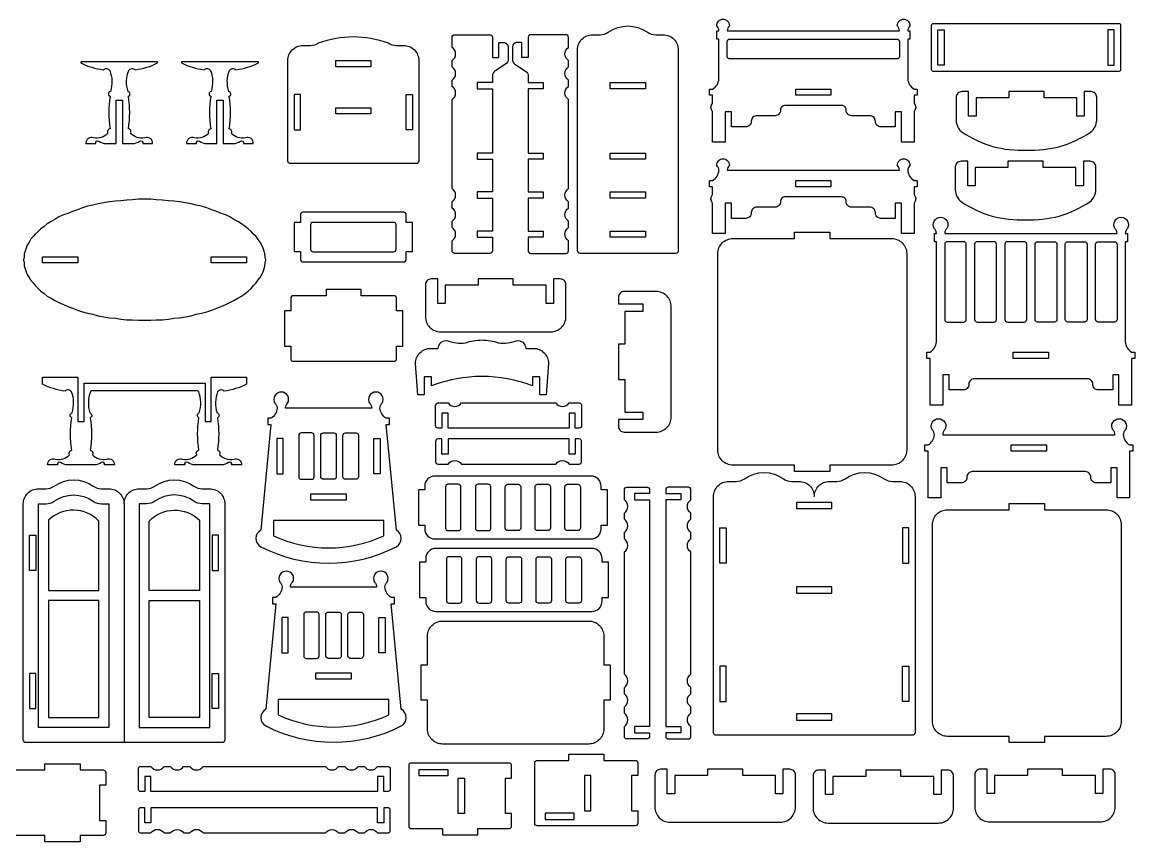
# Model space of a CAD drawing. Extents: x 2719 to 6782, y -345 to 2211.
# Drawn here: x 4658 to 6778, y -331 to 1232 of the extents above; entities that cross this region are included whole.
import ezdxf

# ---------------------------------------------------------------- set-up
doc = ezdxf.new("R2010")
doc.units = 0
doc.header["$MEASUREMENT"] = 0
doc.layers.add('LAYER1', color=18, linetype='CONTINUOUS')

msp = doc.modelspace()

# ---------------------------------------------------------------- linework, layer by layer
at = {"layer": 'LAYER1'}
for points in [[(6357.4, 1003.4), (6333.4, 1003.4), (6333.4, 1061.1), (6321.4, 1061.1), (6321.4, 1032.2), (6293.9, 1032.2, -0.414214), (6283.6, 1042.6), (6283.6, 1043.2, 0.414214), (6273.2, 1053.6), (6238.2, 1053.6, -0.414214), (6227.9, 1063.9), (6227.9, 1065.2, 0.414214), (6220.1, 1073), (6110.7, 1073, 0.00001), (6110.7, 1073, 0.414202), (6102.9, 1065.2), (6102.9, 1063.9, -0.414214), (6092.6, 1053.6), (6057.6, 1053.6, 0.414214), (6047.2, 1043.2), (6047.2, 1042.6, -0.414214), (6036.9, 1032.2), (6009.4, 1032.2), (6009.4, 1061.1), (5997.4, 1061.1), (5997.4, 1003.4), (5973.4, 1003.4), (5973.4, 1061.2, -0.376209), (5973.4, 1077.8), (5973.4, 1092.4), (5967.4, 1092.4), (5967.4, 1104.4), (5973.4, 1104.4, 0.250451), (5985.4, 1123.8), (5985.4, 1199.7), (5981.6, 1199.7), (5981.6, 1215.5), (5985.4, 1215.5, 0.204981), (5981.3, 1225, -0.427943), (5993.3, 1237.6, -0.427943), (6005.3, 1225, 0.204981), (6001.3, 1215.5), (6329.5, 1215.5, 0.204981), (6325.5, 1225, -0.427943), (6337.5, 1237.6, -0.427943), (6349.5, 1225, 0.204981), (6345.4, 1215.5), (6349.2, 1215.5), (6349.2, 1199.7), (6345.4, 1199.7), (6345.4, 1123.8, 0.250451), (6357.4, 1104.4), (6363.4, 1104.4), (6363.4, 1092.4), (6357.4, 1092.4), (6357.4, 1077.8, -0.376209), (6357.4, 1061.2)], [(5720.7, 791.1, -0.414214), (5715.9, 795.9), (5715.9, 1179, -0.414214), (5744.7, 1207.8), (5758.9, 1207.8, 0.155074), (5774.6, 1212.8, -0.31779), (5849.1, 1212.8, 0.155074), (5864.9, 1207.8), (5879.1, 1207.8, -0.414214), (5907.9, 1179), (5907.9, 795.9, -0.414214), (5903.1, 791.1)], [(6750.8, 1226.4), (6750.8, 1141, -0.414214), (6747.9, 1138.1), (6393.7, 1138.1, -0.414214), (6390.8, 1141), (6390.8, 1226.4, -0.414214), (6393.7, 1229.3), (6747.9, 1229.3, -0.414214)], [(5168.6, 962.2, -0.414214), (5163.8, 967), (5163.8, 1158.6, -0.414214), (5192.6, 1187.4), (5206.8, 1187.4, 0.155074), (5222.5, 1192.4, -0.179264), (5354.7, 1192.4, 0.155074), (5370.4, 1187.4), (5384.6, 1187.4, -0.414214), (5413.4, 1158.6), (5413.4, 967, -0.414214), (5408.6, 962.2)], [(5553.7, 982.4), (5524.9, 982.4), (5524.9, 970.4), (5553.7, 970.4), (5553.7, 908.1), (5524.9, 908.1), (5524.9, 896.1), (5553.7, 896.1), (5553.7, 833.7), (5524.9, 833.7), (5524.9, 821.7), (5553.7, 821.7), (5553.7, 795.9, -0.414214), (5548.9, 791.1), (5481.7, 791.1, -0.414214), (5476.9, 795.9), (5476.9, 815.1, 0.531486), (5476.9, 840.3), (5476.9, 852.3, 0.531486), (5476.9, 877.5), (5476.9, 889.5, 0.531486), (5476.9, 914.6), (5476.9, 1037.7), (5476.9, 1049.7), (5476.9, 1084.3, 0.531486), (5476.9, 1109.5), (5476.9, 1121.5, 0.531486), (5476.9, 1146.7), (5476.9, 1158.7, 0.531486), (5476.9, 1183.8), (5476.9, 1203, -0.414214), (5481.7, 1207.8), (5548.9, 1207.8, -0.414214), (5553.7, 1203), (5553.7, 1164.6), (5565.7, 1164.6), (5565.7, 1193.4), (5574.1, 1193.4, -0.414214), (5583.7, 1183.8), (5583.7, 1160.2, -0.251107), (5579.5, 1152.2), (5558, 1137.9, 0.251107), (5553.7, 1129.9), (5553.7, 1117), (5524.9, 1117), (5524.9, 1105), (5553.7, 1105)], [(5621.9, 982.4), (5650.7, 982.4), (5650.7, 970.4), (5621.9, 970.4), (5621.9, 908.1), (5650.7, 908.1), (5650.7, 896.1), (5621.9, 896.1), (5621.9, 833.7), (5650.7, 833.7), (5650.7, 821.7), (5621.9, 821.7), (5621.9, 795.9, 0.414214), (5626.7, 791.1), (5693.9, 791.1, 0.414214), (5698.7, 795.9), (5698.7, 815.1, -0.531486), (5698.7, 840.3), (5698.7, 852.3, -0.531486), (5698.7, 877.5), (5698.7, 889.5, -0.531486), (5698.7, 914.6), (5698.7, 1037.7), (5698.7, 1049.7), (5698.7, 1084.3, -0.531486), (5698.7, 1109.5), (5698.7, 1121.5, -0.531486), (5698.7, 1146.7), (5698.7, 1158.7, -0.531486), (5698.7, 1183.8), (5698.7, 1203, 0.414214), (5693.9, 1207.8), (5626.7, 1207.8, 0.414214), (5621.9, 1203), (5621.9, 1164.6), (5609.9, 1164.6), (5609.9, 1193.4), (5601.5, 1193.4, 0.414214), (5591.9, 1183.8), (5591.9, 1160.2, 0.251107), (5596.1, 1152.2), (5617.6, 1137.9, -0.251107), (5621.9, 1129.9), (5621.9, 1117), (5650.7, 1117), (5650.7, 1105), (5621.9, 1105)], [(6329.6, 1166.5, -0.414214), (6324.8, 1161.7), (6006, 1161.7, -0.414214), (6001.2, 1166.5), (6001.2, 1194.9, -0.414214), (6006, 1199.7), (6324.8, 1199.7, -0.414214), (6329.6, 1194.9)], [(4915.6, 1154.1), (4915.6, 1156.1), (4769.2, 1156.1), (4769.2, 1154.1, 0.082494), (4812, 1141.2, -0.480983), (4824.4, 1139.8, -0.169376), (4825.5, 1099.7, 0.755968), (4824.9, 1090.5, 0.0823), (4824.9, 1028.7, 0.497317), (4820.6, 1019.4, -0.242348), (4793.7, 1011.1, 0.570657), (4778.8, 1000.5), (4797.7, 1000.5, -0.75881), (4803.4, 1005, 0.158853), (4817.2, 1000.5), (4836.4, 1000.5), (4836.4, 1083.3), (4848.4, 1083.3), (4848.4, 1000.5), (4867.6, 1000.5, 0.158853), (4881.4, 1005, -0.75881), (4887.1, 1000.5), (4906, 1000.5, 0.570657), (4891.1, 1011.1, -0.242348), (4864.2, 1019.4, 0.497317), (4859.9, 1028.7, 0.0823), (4859.9, 1090.5, 0.755968), (4859.3, 1099.7, -0.169376), (4860.4, 1139.8, -0.480983), (4872.8, 1141.2, 0.082494)], [(5107.6, 1154.1), (5107.6, 1156.1), (4961.2, 1156.1), (4961.2, 1154.1, 0.082494), (5004, 1141.2, -0.480983), (5016.4, 1139.8, -0.169376), (5017.5, 1099.7, 0.755968), (5016.9, 1090.5, 0.0823), (5016.9, 1028.7, 0.497317), (5012.6, 1019.4, -0.242348), (4985.7, 1011.1, 0.570657), (4970.8, 1000.5), (4989.7, 1000.5, -0.75881), (4995.4, 1005, 0.158853), (5009.2, 1000.5), (5028.4, 1000.5), (5028.4, 1083.3), (5040.4, 1083.3), (5040.4, 1000.5), (5059.6, 1000.5, 0.158853), (5073.4, 1005, -0.75881), (5079.1, 1000.5), (5098, 1000.5, 0.570657), (5083.1, 1011.1, -0.242348), (5056.2, 1019.4, 0.497317), (5051.9, 1028.7, 0.0823), (5051.9, 1090.5, 0.755968), (5051.3, 1099.7, -0.169376), (5052.4, 1139.8, -0.480983), (5064.8, 1141.2, 0.082494)], [(6571.6, 1099.5), (6538, 1099.5), (6538, 1087.5), (6475.6, 1087.5), (6475.6, 1052.8), (6461.4, 1052.8), (6461.4, 1099.5), (6448.5, 1099.5, 0.414214), (6437.6, 1088.6), (6437.6, 1045.3, 0.236915), (6449.2, 1022.2, 0.163875), (6571.6, 988.1, 0.163875), (6693.9, 1022.2, 0.236915), (6705.5, 1045.3), (6705.5, 1088.6, 0.414214), (6694.6, 1099.5), (6681.7, 1099.5), (6681.7, 1052.8), (6667.6, 1052.8), (6667.6, 1087.5), (6605.2, 1087.5), (6605.2, 1099.5)], [(6345.4, 949.4, 0.250451), (6357.4, 930), (6363.4, 930), (6363.4, 918), (6357.4, 918), (6357.4, 903.4, -0.376209), (6357.4, 886.8), (6357.4, 829), (6333.4, 829), (6333.4, 886.7), (6321.4, 886.7), (6321.4, 857.8), (6293.9, 857.8, -0.414214), (6283.6, 868.2), (6283.6, 868.8, 0.414214), (6273.2, 879.2), (6238.2, 879.2, -0.414214), (6227.9, 889.5), (6227.9, 890.8, 0.414214), (6220.1, 898.6), (6110.7, 898.6, 0.00001), (6110.7, 898.6, 0.414202), (6102.9, 890.8), (6102.9, 889.5, -0.414214), (6092.6, 879.2), (6057.6, 879.2, 0.414214), (6047.2, 868.8), (6047.2, 868.2, -0.414214), (6036.9, 857.8), (6009.4, 857.8), (6009.4, 886.7), (5997.4, 886.7), (5997.4, 829), (5973.4, 829), (5973.4, 886.8, -0.376209), (5973.4, 903.4), (5973.4, 918), (5967.4, 918), (5967.4, 930), (5973.4, 930, 0.250451), (5985.4, 949.4, 0.204981), (5981.3, 958.9, -0.427943), (5993.3, 971.5, -0.427943), (6005.3, 958.9, 0.204981), (6001.3, 949.4), (6329.5, 949.4, 0.204981), (6325.5, 958.9, -0.427943), (6337.5, 971.5, -0.427943), (6349.5, 958.9, 0.204981)], [(6570, 966.7), (6536.4, 966.7), (6536.4, 954.7), (6474, 954.7), (6474, 919.9), (6459.8, 919.9), (6459.8, 966.7), (6446.9, 966.7, 0.414214), (6436, 955.8), (6436, 912.4, 0.236915), (6447.6, 889.4, 0.163875), (6570, 855.3, 0.163875), (6692.3, 889.4, 0.236915), (6703.9, 912.4), (6703.9, 955.8, 0.414214), (6693, 966.7), (6680.1, 966.7), (6680.1, 919.9), (6666, 919.9), (6666, 954.7), (6603.6, 954.7), (6603.6, 966.7)], [(5401.4, 794.5), (5401.4, 849.7), (5389.4, 849.7), (5389.4, 864.6, 0.414214), (5384.6, 869.4), (5192.6, 869.4, 0.414214), (5187.8, 864.6), (5187.8, 849.7), (5175.8, 849.7), (5175.8, 794.5), (5187.8, 794.5), (5187.8, 779.7, 0.414214), (5192.6, 774.9), (5384.6, 774.9, 0.414214), (5389.4, 779.7), (5389.4, 794.5)], [(5207, 845.4), (5207, 798.9, 0.414214), (5211.8, 794.1), (5365.4, 794.1, 0.414214), (5370.2, 798.9), (5370.2, 845.4, 0.414214), (5365.4, 850.2), (5211.8, 850.2, 0.414214)], [(6472.2, 552, 0.414214), (6461.9, 541.7), (6461.9, 541, -0.414214), (6451.5, 530.7), (6424, 530.7), (6424, 559.5), (6412, 559.5), (6412, 501.8), (6388, 501.8), (6388, 576.2), (6388, 590.8), (6382, 590.8), (6382, 602.8), (6388, 602.8, 0.250451), (6400, 622.3), (6400, 813.3), (6396.2, 813.3), (6396.2, 829.2), (6400, 829.2, 0.204981), (6396, 838.7, -0.583258), (6408, 859.9, -0.583258), (6420, 838.7, 0.204981), (6415.9, 829.2), (6744.2, 829.2, 0.204981), (6740.1, 838.7, -0.583258), (6752.1, 859.9, -0.583258), (6764.1, 838.7, 0.204981), (6760, 829.2), (6763.9, 829.2), (6763.9, 813.3), (6760, 813.3), (6760, 622.3, 0.250451), (6772, 602.8), (6778, 602.8), (6778, 590.8), (6772, 590.8), (6772, 576.2), (6772, 501.8), (6748, 501.8), (6748, 559.5), (6736, 559.5), (6736, 530.7), (6708.6, 530.7, -0.414214), (6698.2, 541), (6698.2, 541.7, 0.414214), (6687.9, 552)], [(6012.1, 387.4, -0.414214), (5983.3, 416.2), (5983.3, 790.6, -0.414214), (6012.1, 819.4), (6129.7, 819.4), (6129.7, 831.4), (6196.9, 831.4), (6196.9, 819.4), (6314.5, 819.4, -0.414214), (6343.3, 790.6), (6343.3, 416.2, -0.414214), (6314.5, 387.4), (6196.9, 387.4), (6196.9, 375.4), (6129.7, 375.4), (6129.7, 387.4)], [(6415.9, 665, 0.414214), (6420.7, 660.2), (6452.1, 660.2, 0.414214), (6456.9, 665), (6456.9, 808.5, 0.414214), (6452.1, 813.3), (6420.7, 813.3, 0.414214), (6415.9, 808.5)], [(6514.5, 808.5, 0.414214), (6509.7, 813.3), (6477.6, 813.3, 0.414214), (6472.8, 808.5), (6472.8, 665, 0.414214), (6477.6, 660.2), (6509.7, 660.2, 0.414214), (6514.5, 665)], [(6572.1, 665), (6572.1, 808.5, 0.414214), (6567.3, 813.3), (6535.2, 813.3, 0.414214), (6530.4, 808.5), (6530.4, 665, 0.414214), (6535.2, 660.2), (6567.3, 660.2, 0.414214)], [(6588, 665), (6588, 808.5, -0.414214), (6592.8, 813.3), (6624.9, 813.3, -0.414214), (6629.7, 808.5), (6629.7, 665, -0.414214), (6624.9, 660.2), (6592.8, 660.2, -0.414214)], [(6645.6, 808.5, -0.414214), (6650.4, 813.3), (6682.5, 813.3, -0.414214), (6687.3, 808.5), (6687.3, 665, -0.414214), (6682.5, 660.2), (6650.4, 660.2, -0.414214), (6645.6, 665)], [(6744.2, 665, -0.414214), (6739.4, 660.2), (6708, 660.2, -0.414214), (6703.2, 665), (6703.2, 808.5, -0.414214), (6708, 813.3), (6739.4, 813.3, -0.414214), (6744.2, 808.5)], [(5693.9, 731.5, 0.414214), (5683, 742.4), (5670.1, 742.4), (5670.1, 695.7), (5655.9, 695.7), (5655.9, 730.4), (5593.5, 730.4), (5593.5, 742.4), (5559.9, 742.4), (5526.3, 742.4), (5526.3, 730.4), (5463.9, 730.4), (5463.9, 695.7), (5449.7, 695.7), (5449.7, 742.4), (5436.9, 742.4, 0.414214), (5426, 731.5), (5426, 670.4, 0.414214), (5454.8, 641.6), (5665.1, 641.6, 0.414214), (5693.9, 670.4)], [(5236.6, 710.2), (5174.2, 710.2, 0.414214), (5169.4, 705.4), (5169.4, 681.4), (5157.4, 681.4), (5157.4, 614.2), (5169.4, 614.2), (5169.4, 590.2, 0.414214), (5174.2, 585.4), (5366.2, 585.4, 0.414214), (5371, 590.2), (5371, 614.2), (5383, 614.2), (5383, 681.4), (5371, 681.4), (5371, 705.4, 0.414214), (5366.2, 710.2), (5303.8, 710.2), (5303.8, 722.2), (5236.6, 722.2)], [(5804.7, 718.3, 0.414214), (5793.8, 707.4), (5793.8, 694.6), (5840.5, 694.6), (5840.5, 680.4), (5805.8, 680.4), (5805.8, 618), (5793.8, 618), (5793.8, 584.4), (5793.8, 550.8), (5805.8, 550.8), (5805.8, 488.4), (5840.5, 488.4), (5840.5, 474.2), (5793.8, 474.2), (5793.8, 461.3, 0.414214), (5804.7, 450.4), (5865.8, 450.4, 0.414214), (5894.6, 479.2), (5894.6, 689.5, 0.414214), (5865.8, 718.3)], [(5617.1, 610), (5631.8, 610, -0.414214), (5660.6, 581.2), (5655.9, 521.2), (5644, 521.2), (5644, 555.9), (5629.8, 555.9), (5629.8, 538.6, 0.18644), (5437.8, 538.6), (5437.8, 555.9), (5423.6, 555.9), (5423.6, 521.2), (5411.7, 521.2), (5407.1, 581.2, -0.414214), (5435.9, 610), (5450.5, 610, -0.480696), (5468.5, 624.4, 0.114725), (5502.2, 620.3, -0.088383), (5533.8, 626, -0.088383), (5565.4, 620.3, 0.114725), (5599.1, 624.4, -0.480696)], [(4992.3, 529), (4789.1, 529, 0.076649), (4787.5, 527.2, 0.169376), (4786.4, 487, -0.755968), (4787, 477.8, -0.0823), (4787, 416, -0.497317), (4791.3, 406.7, 0.242348), (4818.2, 398.5, -0.570657), (4833.1, 387.9), (4814.2, 387.9, 0.75881), (4808.5, 392.4, -0.158853), (4794.7, 387.9), (4744.3, 387.9, -0.158853), (4730.5, 392.4, 0.75881), (4724.9, 387.9), (4705.9, 387.9, -0.570657), (4720.8, 398.5, 0.242348), (4747.7, 406.7, -0.497317), (4752, 416, -0.0823), (4752, 477.8, -0.755968), (4752.6, 487, 0.169376), (4751.5, 527.2, 0.480983), (4739.1, 528.5, -0.082494), (4696.3, 541.5), (4696.3, 555.4), (4763.5, 555.4), (4763.5, 470.7), (4775.5, 470.7), (4775.5, 543.4), (5005.9, 543.4), (5005.9, 470.7), (5017.9, 470.7), (5017.9, 555.4), (5085.1, 555.4), (5085.1, 541.5, -0.082494), (5042.3, 528.5, 0.480983), (5029.9, 527.2, 0.169376), (5028.8, 487, -0.755968), (5029.4, 477.8, -0.0823), (5029.4, 416, -0.497317), (5033.7, 406.7, 0.242348), (5060.6, 398.5, -0.570657), (5075.5, 387.9), (5056.6, 387.9, 0.75881), (5050.9, 392.4, -0.158853), (5037.1, 387.9), (4986.7, 387.9, -0.158853), (4972.9, 392.4, 0.75881), (4967.3, 387.9), (4948.3, 387.9, -0.570657), (4963.2, 398.5, 0.242348), (4990.1, 406.7, -0.497317), (4994.4, 416, -0.0823), (4994.4, 477.8, -0.755968), (4995, 487, 0.169376), (4993.9, 527.2, 0.076649)], [(5370.6, 263.5), (5351.4, 464.7), (5357.4, 464.7), (5357.4, 476.7), (5351.4, 476.7, -0.250451), (5339.4, 496.1, -0.204981), (5343.5, 505.6, 0.583258), (5331.5, 526.8, 0.583258), (5319.5, 505.6, -0.204981), (5323.6, 496.1), (5159.2, 496.1, -0.204981), (5163.3, 505.6, 0.583258), (5151.3, 526.8, 0.583258), (5139.3, 505.6, -0.204981), (5143.4, 496.1, -0.250451), (5131.4, 476.7), (5125.4, 476.7), (5125.4, 464.7), (5131.4, 464.7), (5112.2, 263.5, 0.573919), (5112.2, 231.6, 0.239558), (5370.6, 231.6, 0.573919)], [(5674.5, 505.9, 0.531486), (5699.7, 505.9), (5718.9, 505.9, -0.414214), (5723.7, 501.1), (5723.7, 462.7, -0.414214), (5718.9, 457.9), (5711.7, 457.9), (5711.7, 486.7), (5699.7, 486.7), (5699.7, 457.9), (5469.3, 457.9), (5469.3, 486.7), (5457.3, 486.7), (5457.3, 457.9), (5450.1, 457.9, -0.414214), (5445.3, 462.7), (5445.3, 501.1, -0.414214), (5450.1, 505.9), (5469.3, 505.9, 0.531486), (5494.5, 505.9)], [(6468.3, 375, 0.414214), (6458, 364.6), (6458, 364, -0.414214), (6447.6, 353.6), (6420.2, 353.6), (6420.2, 382.5), (6408.2, 382.5), (6408.2, 324.8), (6384.2, 324.8), (6384.2, 399.2), (6384.2, 413.8), (6378.2, 413.8), (6378.2, 425.8), (6384.2, 425.8, 0.250451), (6396.2, 445.2, 0.204981), (6392.1, 454.7, -0.583258), (6404.1, 475.9, -0.583258), (6416.1, 454.7, 0.204981), (6412, 445.2), (6740.3, 445.2, 0.204981), (6736.2, 454.7, -0.583258), (6748.2, 475.9, -0.583258), (6760.2, 454.7, 0.204981), (6756.2, 445.2, 0.250451), (6768.2, 425.8), (6774.2, 425.8), (6774.2, 413.8), (6768.2, 413.8), (6768.2, 399.2), (6768.2, 324.8), (6744.2, 324.8), (6744.2, 382.5), (6732.2, 382.5), (6732.2, 353.6), (6704.7, 353.6, -0.414214), (6694.3, 364), (6694.3, 364.6, 0.414214), (6684, 375)], [(5184.5, 365.3, 0.414214), (5189.3, 360.5), (5209.2, 360.5, 0.414214), (5214, 365.3), (5214, 444, 0.414214), (5209.2, 448.8), (5189.3, 448.8, 0.414214), (5184.5, 444)], [(5256.2, 365.3, -0.414214), (5251.4, 360.5), (5231.4, 360.5, -0.414214), (5226.6, 365.3), (5226.6, 444, -0.414214), (5231.4, 448.8), (5251.4, 448.8, -0.414214), (5256.2, 444)], [(5298.3, 365.3, -0.414214), (5293.5, 360.5), (5273.6, 360.5, -0.414214), (5268.8, 365.3), (5268.8, 444, -0.414214), (5273.6, 448.8), (5293.5, 448.8, -0.414214), (5298.3, 444)], [(5674.5, 389.3, -0.531486), (5699.7, 389.3), (5718.9, 389.3, 0.414214), (5723.7, 394.1), (5723.7, 432.5, 0.414214), (5718.9, 437.3), (5711.7, 437.3), (5711.7, 408.4), (5699.7, 408.4), (5699.7, 437.3), (5469.3, 437.3), (5469.3, 408.4), (5457.3, 408.4), (5457.3, 437.3), (5450.1, 437.3, 0.414214), (5445.3, 432.5), (5445.3, 394.1, 0.414214), (5450.1, 389.3), (5469.3, 389.3, -0.531486), (5494.5, 389.3)], [(5760.8, 273), (5772.8, 273), (5772.8, 340.2), (5760.8, 340.2), (5760.8, 347.4, 0.414214), (5741.6, 366.6), (5444, 366.6, 0.414214), (5424.8, 347.4), (5424.8, 340.2), (5412.8, 340.2), (5412.8, 273), (5424.8, 273), (5424.8, 265.8, 0.414214), (5444, 246.6), (5741.6, 246.6, 0.414214), (5760.8, 265.8)], [(6167.2, 327.5, -0.414214), (6196, 356.3), (6210.2, 356.3, 0.155074), (6225.9, 361.3, -0.31779), (6300.4, 361.3, 0.155074), (6316.2, 356.3), (6330.4, 356.3, -0.414214), (6359.2, 327.5), (6359.2, -122.8, -0.414214), (6354.4, -127.6), (5980, -127.6, -0.414214), (5975.2, -122.8), (5975.2, 327.5, -0.414214), (6004, 356.3), (6018.2, 356.3, 0.155074), (6033.9, 361.3, -0.31779), (6108.4, 361.3, 0.155074), (6124.2, 356.3), (6138.4, 356.3, -0.414214)], [(4851.6, 313.6, -0.414214), (4880.4, 342.4), (4894.6, 342.4, 0.155074), (4910.3, 347.4, -0.31779), (4984.9, 347.4, 0.155074), (5000.6, 342.4), (5014.8, 342.4, -0.414214), (5043.6, 313.6), (5043.6, -136.7, -0.414214), (5038.8, -141.5), (4664.4, -141.5, -0.414214), (4659.6, -136.7), (4659.6, 313.6, -0.414214), (4688.4, 342.4), (4702.6, 342.4, 0.155074), (4718.3, 347.4, -0.31779), (4792.9, 347.4, 0.155074), (4808.6, 342.4), (4822.8, 342.4, -0.414214)], [(5464.3, 267.3, 0.414214), (5469.1, 262.5), (5489, 262.5, 0.414214), (5493.8, 267.3), (5493.8, 346, 0.414214), (5489, 350.8), (5469.1, 350.8, 0.414214), (5464.3, 346)], [(5521.2, 267.3, 0.414214), (5526, 262.5), (5545.9, 262.5, 0.414214), (5550.7, 267.3), (5550.7, 346, 0.414214), (5545.9, 350.8), (5526, 350.8, 0.414214), (5521.2, 346)], [(5607.6, 267.3, -0.414214), (5602.8, 262.5), (5582.8, 262.5, -0.414214), (5578, 267.3), (5578, 346, -0.414214), (5582.8, 350.8), (5602.8, 350.8, -0.414214), (5607.6, 346)], [(5664.4, 267.3, -0.414214), (5659.6, 262.5), (5639.7, 262.5, -0.414214), (5634.9, 267.3), (5634.9, 346, -0.414214), (5639.7, 350.8), (5659.6, 350.8, -0.414214), (5664.4, 346)], [(5721.3, 267.3, -0.414214), (5716.5, 262.5), (5696.6, 262.5, -0.414214), (5691.8, 267.3), (5691.8, 346, -0.414214), (5696.6, 350.8), (5716.5, 350.8, -0.414214), (5721.3, 346)], [(5805.2, 296.1, 0.531486), (5805.2, 321.3), (5805.2, 340.5, -0.414214), (5810, 345.3), (5848.4, 345.3, -0.414214), (5853.2, 340.5), (5853.2, 333.3), (5824.4, 333.3), (5824.4, 321.3), (5853.2, 321.3), (5853.2, -110.7), (5824.4, -110.7), (5824.4, -122.7), (5853.2, -122.7), (5853.2, -129.9, -0.414214), (5848.4, -134.7), (5810, -134.7, -0.414214), (5805.2, -129.9), (5805.2, -110.7, 0.531486), (5805.2, -85.6), (5805.2, -73.6, 0.531486), (5805.2, -48.4), (5805.2, -36.4, 0.531486), (5805.2, -11.2), (5805.2, 221.8, 0.531486), (5805.2, 246.9), (5805.2, 258.9, 0.531486), (5805.2, 284.1)], [(5932, 296.1, -0.531486), (5932, 321.3), (5932, 340.5, 0.414214), (5927.2, 345.3), (5888.8, 345.3, 0.414214), (5884, 340.5), (5884, 333.3), (5912.8, 333.3), (5912.8, 321.3), (5884, 321.3), (5884, -110.7), (5912.8, -110.7), (5912.8, -122.7), (5884, -122.7), (5884, -129.9, 0.414214), (5888.8, -134.7), (5927.2, -134.7, 0.414214), (5932, -129.9), (5932, -110.7, -0.531486), (5932, -85.6), (5932, -73.6, -0.531486), (5932, -48.4), (5932, -36.4, -0.531486), (5932, -11.2), (5932, 221.8, -0.531486), (5932, 246.9), (5932, 258.9, -0.531486), (5932, 284.1)], [(4803.6, 280.7, 0.41796), (4707.6, 282.4), (4707.6, 148.5), (4803.6, 148.5)], [(4899.6, 280.7, -0.41796), (4995.6, 282.4), (4995.6, 148.5), (4899.6, 148.5)], [(6421.1, -129.7, -0.414214), (6392.3, -100.9), (6392.3, 273.5, -0.414214), (6421.1, 302.3), (6538.7, 302.3), (6538.7, 314.3), (6605.9, 314.3), (6605.9, 302.3), (6723.5, 302.3, -0.414214), (6752.3, 273.5), (6752.3, -100.9, -0.414214), (6723.5, -129.7), (6605.9, -129.7), (6605.9, -141.7), (6538.7, -141.7), (6538.7, -129.7)], [(5346.6, 281.8), (5136.2, 281.8), (5136.2, 252.7, 0.220733), (5346.6, 252.7)], [(5762.7, 135), (5774.7, 135), (5774.7, 202.2), (5762.7, 202.2), (5762.7, 209.4, 0.414214), (5743.5, 228.6), (5445.9, 228.6, 0.414214), (5426.7, 209.4), (5426.7, 202.2), (5414.7, 202.2), (5414.7, 135), (5426.7, 135), (5426.7, 127.8, 0.414214), (5445.9, 108.6), (5743.5, 108.6, 0.414214), (5762.7, 127.8)], [(5466.1, 129.2, 0.414214), (5470.9, 124.4), (5490.9, 124.4, 0.414214), (5495.7, 129.2), (5495.7, 207.9, 0.414214), (5490.9, 212.7), (5470.9, 212.7, 0.414214), (5466.1, 207.9)], [(5523, 129.2, 0.414214), (5527.8, 124.4), (5547.7, 124.4, 0.414214), (5552.5, 129.2), (5552.5, 207.9, 0.414214), (5547.7, 212.7), (5527.8, 212.7, 0.414214), (5523, 207.9)], [(5609.4, 129.2, -0.414214), (5604.6, 124.4), (5584.7, 124.4, -0.414214), (5579.9, 129.2), (5579.9, 207.9, -0.414214), (5584.7, 212.7), (5604.6, 212.7, -0.414214), (5609.4, 207.9)], [(5666.3, 129.2, -0.414214), (5661.5, 124.4), (5641.6, 124.4, -0.414214), (5636.8, 129.2), (5636.8, 207.9, -0.414214), (5641.6, 212.7), (5661.5, 212.7, -0.414214), (5666.3, 207.9)], [(5723.2, 129.2, -0.414214), (5718.4, 124.4), (5698.5, 124.4, -0.414214), (5693.7, 129.2), (5693.7, 207.9, -0.414214), (5698.5, 212.7), (5718.4, 212.7, -0.414214), (5723.2, 207.9)], [(5380.1, -77.9), (5360.9, 123.2), (5366.9, 123.2), (5366.9, 135.2), (5360.9, 135.2, -0.250451), (5348.9, 154.6, -0.204981), (5353, 164.1, 0.583258), (5341, 185.3, 0.583258), (5329, 164.1, -0.204981), (5333, 154.6), (5168.7, 154.6, -0.204981), (5172.8, 164.1, 0.583258), (5160.8, 185.3, 0.583258), (5148.8, 164.1, -0.204981), (5152.8, 154.6, -0.250451), (5140.8, 135.2), (5134.8, 135.2), (5134.8, 123.2), (5140.8, 123.2), (5121.6, -77.9, 0.573919), (5121.6, -109.8, 0.239558), (5380.1, -109.8, 0.573919)], [(5194, 23.8, 0.414214), (5198.8, 19), (5218.7, 19, 0.414214), (5223.5, 23.8), (5223.5, 102.5, 0.414214), (5218.7, 107.3), (5198.8, 107.3, 0.414214), (5194, 102.5)], [(5265.6, 23.8, -0.414214), (5260.8, 19), (5240.9, 19, -0.414214), (5236.1, 23.8), (5236.1, 102.5, -0.414214), (5240.9, 107.3), (5260.8, 107.3, -0.414214), (5265.6, 102.5)], [(5307.7, 23.8, -0.414214), (5302.9, 19), (5283, 19, -0.414214), (5278.2, 23.8), (5278.2, 102.5, -0.414214), (5283, 107.3), (5302.9, 107.3, -0.414214), (5307.7, 102.5)], [(5766, -115.5, -0.414214), (5737.2, -144.3), (5458.8, -144.3, -0.414214), (5430, -115.5), (5430, -60.6), (5418, -60.6), (5418, 6.6), (5430, 6.6), (5430, 61.4, -0.414214), (5458.8, 90.2), (5737.2, 90.2, -0.414214), (5766, 61.4), (5766, 6.6), (5778, 6.6), (5778, -60.6), (5766, -60.6)], [(5356.1, -59.6), (5145.6, -59.6), (5145.6, -88.8, 0.220733), (5356.1, -88.8)], [(5830.9, -271.5), (5830.9, -295.5, -0.414214), (5826.1, -300.3), (5639.3, -300.3, -0.414214), (5634.5, -295.5), (5634.5, -180.3, -0.414214), (5639.3, -175.5), (5699.1, -175.5), (5699.1, -163.5), (5766.3, -163.5), (5766.3, -175.5), (5826.1, -175.5, -0.414214), (5830.9, -180.3), (5830.9, -204.3), (5818.9, -204.3), (5818.9, -271.5)], [(5309.7, -187.1, 0.531486), (5334.9, -187.1), (5354.1, -187.1, -0.414214), (5358.9, -191.9), (5358.9, -230.3, -0.414214), (5354.1, -235.1), (5346.9, -235.1), (5346.9, -206.2), (5334.9, -206.2), (5334.9, -235.1), (4902.9, -235.1), (4902.9, -206.2), (4890.9, -206.2), (4890.9, -235.1), (4883.7, -235.1, -0.414214), (4878.9, -230.3), (4878.9, -191.9, -0.414214), (4883.7, -187.1), (4902.9, -187.1, 0.531486), (4928.1, -187.1), (4940.1, -187.1, 0.531486), (4965.2, -187.1), (4977.2, -187.1, 0.531486), (5002.4, -187.1), (5235.4, -187.1, 0.531486), (5260.5, -187.1), (5272.5, -187.1, 0.531486), (5297.7, -187.1)], [(5590.4, -209.5), (5590.4, -185.5, 0.414214), (5585.6, -180.7), (5398.9, -180.7, 0.414214), (5394.1, -185.5), (5394.1, -300.7, 0.414214), (5398.9, -305.5), (5458.6, -305.5), (5458.6, -317.5), (5525.8, -317.5), (5525.8, -305.5), (5585.6, -305.5, 0.414214), (5590.4, -300.7), (5590.4, -276.7), (5578.4, -276.7), (5578.4, -209.5)], [(6131.3, -203.4, 0.414214), (6120.4, -192.5), (6107.5, -192.5), (6107.5, -239.2), (6093.3, -239.2), (6093.3, -204.5), (6030.9, -204.5), (6030.9, -192.5), (5997.3, -192.5), (5963.7, -192.5), (5963.7, -204.5), (5901.3, -204.5), (5901.3, -239.2), (5887.1, -239.2), (5887.1, -192.5), (5874.3, -192.5, 0.414214), (5863.4, -203.4), (5863.4, -264.5, 0.414214), (5892.2, -293.3), (6102.5, -293.3, 0.414214), (6131.3, -264.5)], [(6432.7, -205, 0.414214), (6421.8, -194.1), (6408.9, -194.1), (6408.9, -240.8), (6394.8, -240.8), (6394.8, -206.1), (6332.4, -206.1), (6332.4, -194.1), (6298.8, -194.1), (6265.2, -194.1), (6265.2, -206.1), (6202.8, -206.1), (6202.8, -240.8), (6188.6, -240.8), (6188.6, -194.1), (6175.7, -194.1, 0.414214), (6164.8, -205), (6164.8, -266.1, 0.414214), (6193.6, -294.9), (6403.9, -294.9, 0.414214), (6432.7, -266.1)], [(6740.9, -202.9, 0.414214), (6730, -192), (6717.1, -192), (6717.1, -238.8), (6703, -238.8), (6703, -204), (6640.6, -204), (6640.6, -192), (6607, -192), (6573.4, -192), (6573.4, -204), (6511, -204), (6511, -238.8), (6496.8, -238.8), (6496.8, -192), (6483.9, -192, 0.414214), (6473, -202.9), (6473, -264, 0.414214), (6501.8, -292.8), (6712.1, -292.8, 0.414214), (6740.9, -264)], [(5309.7, -313.8, -0.531486), (5334.9, -313.8), (5354.1, -313.8, 0.414214), (5358.9, -309), (5358.9, -270.6, 0.414214), (5354.1, -265.8), (5346.9, -265.8), (5346.9, -294.7), (5334.9, -294.7), (5334.9, -265.8), (4902.9, -265.8), (4902.9, -294.7), (4890.9, -294.7), (4890.9, -265.8), (4883.7, -265.8, 0.414214), (4878.9, -270.6), (4878.9, -309, 0.414214), (4883.7, -313.8), (4902.9, -313.8, -0.531486), (4928.1, -313.8), (4940.1, -313.8, -0.531486), (4965.2, -313.8), (4977.2, -313.8, -0.531486), (5002.4, -313.8), (5235.4, -313.8, -0.531486), (5260.5, -313.8), (5272.5, -313.8, -0.531486), (5297.7, -313.8)]]:
    msp.add_lwpolyline(points, format="xyb", close=True, dxfattribs=at)
for points in [[(6402.8, 1217.3), (6414.8, 1217.3), (6414.8, 1150.1), (6402.8, 1150.1)], [(6738.8, 1217.3), (6726.8, 1217.3), (6726.8, 1150.1), (6738.8, 1150.1)], [(5322.2, 1158.6), (5322.2, 1146.6), (5255, 1146.6), (5255, 1158.6)], [(5845.5, 1117), (5845.5, 1105), (5778.3, 1105), (5778.3, 1117)], [(6199, 1104.4), (6199, 1092.4), (6131.8, 1092.4), (6131.8, 1104.4)], [(5175.8, 1026.8), (5187.8, 1026.8), (5187.8, 1094), (5175.8, 1094)], [(5401.4, 1026.8), (5389.4, 1026.8), (5389.4, 1094), (5401.4, 1094)], [(5322.2, 1068.8), (5322.2, 1056.8), (5255, 1056.8), (5255, 1068.8)], [(5845.5, 982.4), (5845.5, 970.4), (5778.3, 970.4), (5778.3, 982.4)], [(6199, 930), (6199, 918), (6131.8, 918), (6131.8, 930)], [(4660, 778.9), (4661, 773.1), (4661, 767.4), (4662.9, 761.6), (4664.9, 755.8), (4666.8, 751), (4670.6, 745.2), (4673.5, 740.4), (4678.3, 734.7), (4682.2, 729.9), (4687.9, 724.1), (4692.7, 719.3), (4699.5, 714.5), (4705.2, 709.7), (4712.9, 705.8), (4719.7, 701), (4727.4, 697.2), (4736, 693.3), (4744.7, 689.5), (4753.3, 686.6), (4762.9, 682.7), (4772.5, 679.9), (4782.2, 677), (4791.8, 675.1), (4802.4, 672.2), (4812.9, 670.2), (4823.5, 668.3), (4835, 667.4), (4845.6, 665.4), (4857.2, 664.5), (4867.7, 664.5), (4879.3, 663.5), (4890.8, 663.5), (4902.4, 663.5), (4912.9, 664.5), (4924.5, 664.5), (4936, 665.4), (4946.6, 667.4), (4957.2, 668.3), (4968.7, 670.2), (4979.3, 672.2), (4988.9, 675.1), (4999.5, 677), (5009.1, 679.9), (5018.7, 682.7), (5028.3, 686.6), (5037, 689.5), (5045.6, 693.3), (5053.3, 697.2), (5061, 701), (5068.7, 705.8), (5075.4, 709.7), (5082.2, 714.5), (5087.9, 719.3), (5093.7, 724.1), (5098.5, 729.9), (5103.3, 734.7), (5107.2, 740.4), (5111, 745.2), (5113.9, 751), (5116.8, 755.8), (5118.7, 761.6), (5119.7, 767.4), (5120.6, 773.1), (5121.6, 778.9), (5120.6, 784.7), (5119.7, 790.4), (5118.7, 795.2), (5116.8, 801), (5113.9, 806.8), (5111, 812.6), (5107.2, 817.4), (5103.3, 823.1), (5098.5, 827.9), (5093.7, 832.7), (5087.9, 837.6), (5082.2, 842.4), (5075.4, 847.2), (5068.7, 852), (5061, 855.8), (5053.3, 860.6), (5045.6, 864.5), (5037, 867.4), (5028.3, 871.2), (5018.7, 874.1), (5009.1, 877.9), (4999.5, 880.8), (4988.9, 882.7), (4979.3, 885.6), (4968.7, 887.6), (4957.2, 889.5), (4946.6, 890.4), (4936, 891.4), (4924.5, 892.4), (4912.9, 893.3), (4902.4, 894.3), (4890.8, 894.3), (4879.3, 894.3), (4867.7, 893.3), (4857.2, 892.4), (4845.6, 891.4), (4835, 890.4), (4823.5, 889.5), (4812.9, 887.6), (4802.4, 885.6), (4791.8, 882.7), (4782.2, 880.8), (4772.5, 877.9), (4762.9, 874.1), (4753.3, 871.2), (4744.7, 867.4), (4736, 864.5), (4727.4, 860.6), (4719.7, 855.8), (4712.9, 852), (4705.2, 847.2), (4699.5, 842.4), (4692.7, 837.6), (4687.9, 832.7), (4682.2, 827.9), (4678.3, 823.1), (4673.5, 817.4), (4670.6, 812.6), (4666.8, 806.8), (4664.9, 801), (4662.9, 795.2), (4661, 790.4), (4661, 784.7)], [(5845.5, 908.1), (5845.5, 896.1), (5778.3, 896.1), (5778.3, 908.1)], [(5845.5, 833.7), (5845.5, 821.7), (5778.3, 821.7), (5778.3, 833.7)], [(4763.5, 784.8), (4763.5, 772.8), (4696.3, 772.8), (4696.3, 784.8)], [(5085.1, 784.8), (5085.1, 772.8), (5017.9, 772.8), (5017.9, 784.8)], [(6613.6, 602.8), (6613.6, 590.8), (6546.4, 590.8), (6546.4, 602.8)], [(5154.8, 438.3), (5142.8, 438.3), (5142.8, 371.1), (5154.8, 371.1)], [(5328, 438.3), (5340, 438.3), (5340, 371.1), (5328, 371.1)], [(6609.8, 425.8), (6609.8, 413.8), (6542.6, 413.8), (6542.6, 425.8)], [(5275, 332.7), (5275, 320.7), (5207.8, 320.7), (5207.8, 332.7)], [(6133.6, 316.4), (6133.6, 304.4), (6200.8, 304.4), (6200.8, 316.4)], [(5987.2, 267.8), (5999.2, 267.8), (5999.2, 200.6), (5987.2, 200.6)], [(6347.2, 267.8), (6335.2, 267.8), (6335.2, 200.6), (6347.2, 200.6)], [(4671.6, 253.8), (4683.6, 253.8), (4683.6, 186.6), (4671.6, 186.6)], [(5031.6, 253.8), (5019.6, 253.8), (5019.6, 186.6), (5031.6, 186.6)], [(6133.6, 155.2), (6133.6, 143.2), (6200.8, 143.2), (6200.8, 155.2)], [(4803.6, 129.3), (4707.6, 129.3), (4707.6, -93.5), (4803.6, -93.5)], [(4899.6, 129.3), (4995.6, 129.3), (4995.6, -93.5), (4899.6, -93.5)], [(5164.2, 96.8), (5152.2, 96.8), (5152.2, 29.6), (5164.2, 29.6)], [(5337.5, 96.8), (5349.5, 96.8), (5349.5, 29.6), (5337.5, 29.6)], [(5987.2, -63), (5999.2, -63), (5999.2, 4.2), (5987.2, 4.2)], [(6347.2, -63), (6335.2, -63), (6335.2, 4.2), (6347.2, 4.2)], [(4671.6, -76.9), (4683.6, -76.9), (4683.6, -9.7), (4671.6, -9.7)], [(5031.6, -76.9), (5019.6, -76.9), (5019.6, -9.7), (5031.6, -9.7)], [(5284.5, -8.8), (5284.5, -20.8), (5217.3, -20.8), (5217.3, -8.8)], [(6133.6, -86.8), (6133.6, -98.8), (6200.8, -98.8), (6200.8, -86.8)], [(5413.8, -204.7), (5413.8, -192.7), (5469, -192.7), (5469, -204.7)], [(5500.6, -276.7), (5488.6, -276.7), (5488.6, -209.5), (5500.6, -209.5)], [(5741.1, -204.3), (5729.1, -204.3), (5729.1, -271.5), (5741.1, -271.5)], [(5654.2, -276.3), (5654.2, -288.3), (5709.4, -288.3), (5709.4, -276.3)]]:
    msp.add_lwpolyline(points, close=True, dxfattribs=at)
for points in [[(4808.6, 313.6, 0.000006), (4808.6, 313.6), (4822.8, 313.6), (4822.8, -112.7), (4688.4, -112.7), (4688.4, 313.6), (4702.6, 313.6, 0.155074), (4718.3, 318.6, -0.31779), (4792.9, 318.6, 0.155074), (4808.6, 313.6), (4822.8, 313.6)], [(4894.6, 313.6, -0.000006), (4894.6, 313.6), (4880.4, 313.6), (4880.4, -112.7), (5014.8, -112.7), (5014.8, 313.6), (5000.6, 313.6, -0.155074), (4984.9, 318.6, 0.31779), (4910.3, 318.6, -0.155074), (4894.6, 313.6), (4880.4, 313.6)], [(4504.5, -193.8), (4700.9, -193.8), (4700.9, -181.8), (4768.1, -181.8), (4768.1, -193.8), (4812, -193.8, -0.414214), (4816.8, -198.6), (4816.8, -222.6), (4804.8, -222.6), (4804.8, -289.8), (4816.8, -289.8), (4816.8, -313.8, -0.414214), (4812, -318.6), (4768.1, -318.6), (4768.1, -330.6), (4700.9, -330.6), (4700.9, -318.6), (4504.5, -318.6)]]:
    msp.add_lwpolyline(points, format="xyb", dxfattribs=at)
msp.add_lwpolyline([(4851.6, 313.6), (4851.6, -141.5)], dxfattribs=at)

doc.saveas('drawing.dxf')
